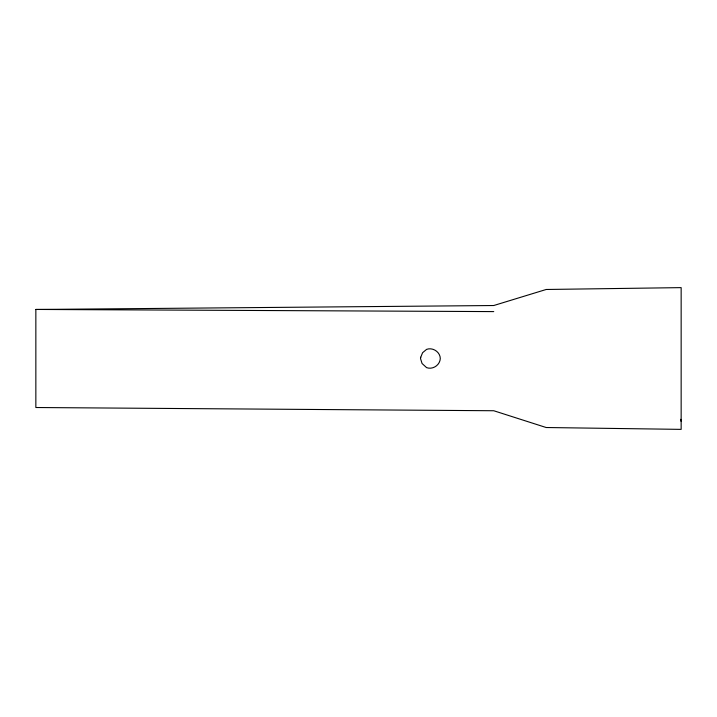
<?xml version="1.0" encoding="UTF-8"?>
<svg xmlns="http://www.w3.org/2000/svg" width="717" height="717" viewBox="0 0 717 717"><rect width="100%" height="100%" fill="white"/><g stroke="black" fill="none" stroke-linecap="round" stroke-linejoin="round"><path stroke-width="1.08" d="M35.85 309.484L493.744 305.523L546.184 289.48L681.15 287.625L681.15 429.375L546.184 427.52L493.744 410.742L35.85 407.516L35.85 309.448L493.744 311.599M680.747 419.328L681.15 421.435M420.754 357.236L420.503 358.5L422.062 363.501L426.606 367.642C432.817 369.909 440.005 365.096 440.292 358.5C440.157 351.913 432.754 347.109 426.606 349.358L422.582 352.719L420.754 357.236"/></g></svg>
